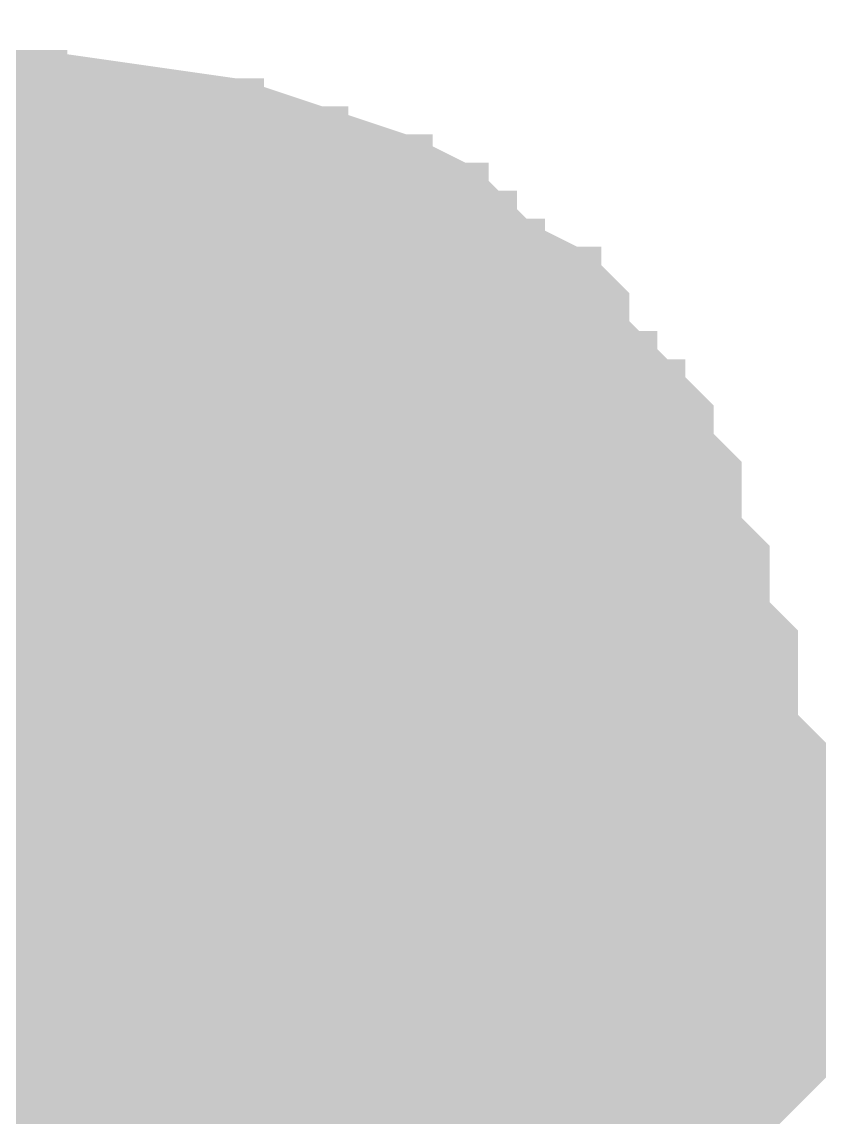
# Model space of a CAD drawing. Extents: x -0.1 to 65.1, y -1.2 to 30.1.
# Drawn here: x 25.2579 to 25.585, y 6.5843 to 7.0326 of the extents above; entities that cross this region are included whole.
import ezdxf

# ---------------------------------------------------------------- set-up
doc = ezdxf.new("R2010")
doc.units = 0
doc.header["$MEASUREMENT"] = 0
doc.layers.get('0').update_dxf_attribs({"linetype": 'CONTINUOUS'})
doc.layers.add('2D_LINE_126', color=7, linetype='CONTINUOUS')

# ---------------------------------------------------------------- blocks, each defined once
blk = doc.blocks.new('SMOOTH_0$0254')
at = {"const_width": 0.0127}
blk.add_lwpolyline([(-0.00635, 0, 1), (0.00635, 0, 1)], format="xyb", close=True, dxfattribs=at)
blk = doc.blocks.new('DRAWING_63')
at = {"layer": '2D_LINE_126', "const_width": 0.0254}
for points in [[(-4.82346, -0.90297), (-4.82346, -0.89154), (-4.82346, -0.88011), (-4.82346, -0.86868), (-4.82346, -0.85725), (-4.82346, -0.84582), (-4.82346, -0.83439), (-4.82346, -0.82296), (-4.82346, -0.81153), (-4.82346, -0.8001), (-4.82346, -0.78867), (-4.82346, -0.77724), (-4.82346, -0.76581), (-4.82346, -0.75438), (-4.82346, -0.74295), (-4.82346, -0.73152), (-4.82346, -0.72009), (-4.82346, -0.70866), (-4.82346, -0.69723), (-4.82346, -0.6858), (-4.82346, -0.67437), (-4.82346, -0.66294), (-4.82346, -0.65151), (-4.82346, -0.64008), (-4.83489, -0.64008), (-4.83489, -0.62865), (-4.84632, -0.62865), (-4.84632, -0.61722), (-4.85775, -0.61722), (-4.85775, -0.60579), (-4.86918, -0.60579), (-4.86918, -0.59436), (-4.88061, -0.59436), (-4.89204, -0.59436), (-4.89204, -0.58293), (-4.90347, -0.58293), (-4.90347, -0.5715), (-4.9149, -0.5715), (-4.9149, -0.56007), (-4.92633, -0.56007), (-4.93776, -0.56007), (-4.93776, -0.54864), (-4.94919, -0.54864), (-4.96062, -0.54864), (-4.97205, -0.54864), (-4.97205, -0.53721), (-4.98348, -0.53721), (-4.99491, -0.53721), (-5.00634, -0.53721), (-5.00634, -0.52578), (-5.01777, -0.52578), (-5.0292, -0.52578), (-5.04063, -0.52578), (-5.05206, -0.52578), (-5.06349, -0.52578), (-5.07492, -0.52578), (-5.08635, -0.52578), (-5.08635, -0.51435), (-5.09778, -0.51435), (-5.10921, -0.51435)], [(-5.09778, -0.90297), (-5.09778, -0.89154), (-5.09778, -0.88011), (-5.09778, -0.86868), (-5.09778, -0.85725), (-5.09778, -0.84582), (-5.09778, -0.83439), (-5.09778, -0.82296), (-5.09778, -0.81153), (-5.09778, -0.8001), (-5.09778, -0.78867), (-5.09778, -0.77724), (-5.09778, -0.76581), (-5.09778, -0.75438), (-5.09778, -0.74295), (-5.09778, -0.73152), (-5.09778, -0.72009), (-5.09778, -0.70866), (-5.09778, -0.69723), (-5.09778, -0.6858), (-5.09778, -0.67437), (-5.09778, -0.66294), (-5.09778, -0.65151), (-5.09778, -0.64008), (-5.09778, -0.62865), (-5.09778, -0.61722), (-5.09778, -0.60579), (-5.09778, -0.59436), (-5.09778, -0.58293), (-5.09778, -0.5715), (-5.09778, -0.56007), (-5.09778, -0.54864), (-5.09778, -0.53721), (-5.09778, -0.52578), (-5.09778, -0.51435), (-5.09778, -0.50292), (-5.09778, -0.49149), (-5.09778, -0.48006)], [(-4.81203, -0.90297), (-4.81203, -0.89154), (-4.81203, -0.88011), (-4.81203, -0.86868), (-4.81203, -0.85725), (-4.81203, -0.84582), (-4.81203, -0.83439), (-4.81203, -0.82296), (-4.81203, -0.81153), (-4.81203, -0.8001), (-4.81203, -0.78867), (-4.81203, -0.77724), (-4.81203, -0.76581), (-4.81203, -0.75438), (-4.81203, -0.74295), (-4.81203, -0.73152), (-4.81203, -0.72009), (-4.81203, -0.70866), (-4.81203, -0.69723), (-4.81203, -0.6858), (-4.81203, -0.67437), (-4.81203, -0.66294), (-4.81203, -0.65151), (-4.82346, -0.64008), (-4.82346, -0.62865), (-4.83489, -0.61722), (-4.84632, -0.60579), (-4.85775, -0.59436), (-4.85775, -0.58293), (-4.86918, -0.5715), (-4.89204, -0.56007), (-4.90347, -0.54864), (-4.9149, -0.53721), (-4.93776, -0.52578), (-4.97205, -0.51435), (-5.00634, -0.50292), (-5.08635, -0.49149), (-6.09219, -0.49149)], [(-4.85775, -0.58293), (-4.86918, -0.58293), (-4.86918, -0.5715), (-4.88061, -0.5715), (-4.89204, -0.5715), (-4.89204, -0.56007), (-4.90347, -0.56007), (-4.90347, -0.54864), (-4.9149, -0.54864), (-4.9149, -0.53721), (-4.92633, -0.53721), (-4.93776, -0.53721), (-4.93776, -0.52578), (-4.94919, -0.52578), (-4.96062, -0.52578), (-4.97205, -0.52578), (-4.97205, -0.51435), (-4.98348, -0.51435), (-4.99491, -0.51435), (-5.00634, -0.51435), (-5.00634, -0.50292), (-5.01777, -0.50292), (-5.0292, -0.50292), (-5.04063, -0.50292), (-5.05206, -0.50292), (-5.06349, -0.50292), (-5.07492, -0.50292), (-5.08635, -0.50292), (-5.08635, -0.49149), (-5.09778, -0.49149), (-5.10921, -0.49149)], [(-5.07492, -0.90297), (-5.07492, -0.89154), (-5.07492, -0.88011), (-5.07492, -0.86868), (-5.07492, -0.85725), (-5.07492, -0.84582), (-5.07492, -0.83439), (-5.07492, -0.82296), (-5.07492, -0.81153), (-5.07492, -0.8001), (-5.07492, -0.78867), (-5.07492, -0.77724), (-5.07492, -0.76581), (-5.07492, -0.75438), (-5.07492, -0.74295), (-5.07492, -0.73152), (-5.07492, -0.72009), (-5.07492, -0.70866), (-5.07492, -0.69723), (-5.07492, -0.6858), (-5.07492, -0.67437), (-5.07492, -0.66294), (-5.07492, -0.65151), (-5.07492, -0.64008), (-5.07492, -0.62865), (-5.07492, -0.61722), (-5.07492, -0.60579), (-5.07492, -0.59436), (-5.07492, -0.58293), (-5.07492, -0.5715), (-5.07492, -0.56007), (-5.07492, -0.54864), (-5.07492, -0.53721), (-5.07492, -0.52578), (-5.07492, -0.51435), (-5.07492, -0.50292), (-5.07492, -0.49149)], [(-5.06349, -0.90297), (-5.06349, -0.89154), (-5.06349, -0.88011), (-5.06349, -0.86868), (-5.06349, -0.85725), (-5.06349, -0.84582), (-5.06349, -0.83439), (-5.06349, -0.82296), (-5.06349, -0.81153), (-5.06349, -0.8001), (-5.06349, -0.78867), (-5.06349, -0.77724), (-5.06349, -0.76581), (-5.06349, -0.75438), (-5.06349, -0.74295), (-5.06349, -0.73152), (-5.06349, -0.72009), (-5.06349, -0.70866), (-5.06349, -0.69723), (-5.06349, -0.6858), (-5.06349, -0.67437), (-5.06349, -0.66294), (-5.06349, -0.65151), (-5.06349, -0.64008), (-5.06349, -0.62865), (-5.06349, -0.61722), (-5.06349, -0.60579), (-5.06349, -0.59436), (-5.06349, -0.58293), (-5.06349, -0.5715), (-5.06349, -0.56007), (-5.06349, -0.54864), (-5.06349, -0.53721), (-5.06349, -0.52578), (-5.06349, -0.51435), (-5.06349, -0.50292), (-5.06349, -0.49149)], [(-5.05206, -0.90297), (-5.05206, -0.89154), (-5.05206, -0.88011), (-5.05206, -0.86868), (-5.05206, -0.85725), (-5.05206, -0.84582), (-5.05206, -0.83439), (-5.05206, -0.82296), (-5.05206, -0.81153), (-5.05206, -0.8001), (-5.05206, -0.78867), (-5.05206, -0.77724), (-5.05206, -0.76581), (-5.05206, -0.75438), (-5.05206, -0.74295), (-5.05206, -0.73152), (-5.05206, -0.72009), (-5.05206, -0.70866), (-5.05206, -0.69723), (-5.05206, -0.6858), (-5.05206, -0.67437), (-5.05206, -0.66294), (-5.05206, -0.65151), (-5.05206, -0.64008), (-5.05206, -0.62865), (-5.05206, -0.61722), (-5.05206, -0.60579), (-5.05206, -0.59436), (-5.05206, -0.58293), (-5.05206, -0.5715), (-5.05206, -0.56007), (-5.05206, -0.54864), (-5.05206, -0.53721), (-5.05206, -0.52578), (-5.05206, -0.51435), (-5.05206, -0.50292), (-5.05206, -0.49149)], [(-5.04063, -0.90297), (-5.04063, -0.89154), (-5.04063, -0.88011), (-5.04063, -0.86868), (-5.04063, -0.85725), (-5.04063, -0.84582), (-5.04063, -0.83439), (-5.04063, -0.82296), (-5.04063, -0.81153), (-5.04063, -0.8001), (-5.04063, -0.78867), (-5.04063, -0.77724), (-5.04063, -0.76581), (-5.04063, -0.75438), (-5.04063, -0.74295), (-5.04063, -0.73152), (-5.04063, -0.72009), (-5.04063, -0.70866), (-5.04063, -0.69723), (-5.04063, -0.6858), (-5.04063, -0.67437), (-5.04063, -0.66294), (-5.04063, -0.65151), (-5.04063, -0.64008), (-5.04063, -0.62865), (-5.04063, -0.61722), (-5.04063, -0.60579), (-5.04063, -0.59436), (-5.04063, -0.58293), (-5.04063, -0.5715), (-5.04063, -0.56007), (-5.04063, -0.54864), (-5.04063, -0.53721), (-5.04063, -0.52578), (-5.04063, -0.51435), (-5.04063, -0.50292), (-5.04063, -0.49149)], [(-5.0292, -0.90297), (-5.0292, -0.89154), (-5.0292, -0.88011), (-5.0292, -0.86868), (-5.0292, -0.85725), (-5.0292, -0.84582), (-5.0292, -0.83439), (-5.0292, -0.82296), (-5.0292, -0.81153), (-5.0292, -0.8001), (-5.0292, -0.78867), (-5.0292, -0.77724), (-5.0292, -0.76581), (-5.0292, -0.75438), (-5.0292, -0.74295), (-5.0292, -0.73152), (-5.0292, -0.72009), (-5.0292, -0.70866), (-5.0292, -0.69723), (-5.0292, -0.6858), (-5.0292, -0.67437), (-5.0292, -0.66294), (-5.0292, -0.65151), (-5.0292, -0.64008), (-5.0292, -0.62865), (-5.0292, -0.61722), (-5.0292, -0.60579), (-5.0292, -0.59436), (-5.0292, -0.58293), (-5.0292, -0.5715), (-5.0292, -0.56007), (-5.0292, -0.54864), (-5.0292, -0.53721), (-5.0292, -0.52578), (-5.0292, -0.51435), (-5.0292, -0.50292), (-5.0292, -0.49149)], [(-5.01777, -0.90297), (-5.01777, -0.89154), (-5.01777, -0.88011), (-5.01777, -0.86868), (-5.01777, -0.85725), (-5.01777, -0.84582), (-5.01777, -0.83439), (-5.01777, -0.82296), (-5.01777, -0.81153), (-5.01777, -0.8001), (-5.01777, -0.78867), (-5.01777, -0.77724), (-5.01777, -0.76581), (-5.01777, -0.75438), (-5.01777, -0.74295), (-5.01777, -0.73152), (-5.01777, -0.72009), (-5.01777, -0.70866), (-5.01777, -0.69723), (-5.01777, -0.6858), (-5.01777, -0.67437), (-5.01777, -0.66294), (-5.01777, -0.65151), (-5.01777, -0.64008), (-5.01777, -0.62865), (-5.01777, -0.61722), (-5.01777, -0.60579), (-5.01777, -0.59436), (-5.01777, -0.58293), (-5.01777, -0.5715), (-5.01777, -0.56007), (-5.01777, -0.54864), (-5.01777, -0.53721), (-5.01777, -0.52578), (-5.01777, -0.51435), (-5.01777, -0.50292), (-5.01777, -0.49149)], [(-4.82346, -0.62865), (-4.83489, -0.62865), (-4.83489, -0.61722), (-4.84632, -0.61722), (-4.84632, -0.60579), (-4.85775, -0.60579), (-4.85775, -0.59436), (-4.86918, -0.59436), (-4.86918, -0.58293), (-4.88061, -0.58293), (-4.89204, -0.58293), (-4.89204, -0.5715), (-4.90347, -0.5715), (-4.90347, -0.56007), (-4.9149, -0.56007), (-4.9149, -0.54864), (-4.92633, -0.54864), (-4.93776, -0.54864), (-4.93776, -0.53721), (-4.94919, -0.53721), (-4.96062, -0.53721), (-4.97205, -0.53721), (-4.97205, -0.52578), (-4.98348, -0.52578), (-4.99491, -0.52578), (-5.00634, -0.52578), (-5.00634, -0.51435), (-5.01777, -0.51435), (-5.0292, -0.51435), (-5.04063, -0.51435), (-5.05206, -0.51435), (-5.06349, -0.51435), (-5.07492, -0.51435), (-5.08635, -0.51435), (-5.08635, -0.50292), (-5.09778, -0.50292), (-5.10921, -0.50292)], [(-4.99491, -0.90297), (-4.99491, -0.89154), (-4.99491, -0.88011), (-4.99491, -0.86868), (-4.99491, -0.85725), (-4.99491, -0.84582), (-4.99491, -0.83439), (-4.99491, -0.82296), (-4.99491, -0.81153), (-4.99491, -0.8001), (-4.99491, -0.78867), (-4.99491, -0.77724), (-4.99491, -0.76581), (-4.99491, -0.75438), (-4.99491, -0.74295), (-4.99491, -0.73152), (-4.99491, -0.72009), (-4.99491, -0.70866), (-4.99491, -0.69723), (-4.99491, -0.6858), (-4.99491, -0.67437), (-4.99491, -0.66294), (-4.99491, -0.65151), (-4.99491, -0.64008), (-4.99491, -0.62865), (-4.99491, -0.61722), (-4.99491, -0.60579), (-4.99491, -0.59436), (-4.99491, -0.58293), (-4.99491, -0.5715), (-4.99491, -0.56007), (-4.99491, -0.54864), (-4.99491, -0.53721), (-4.99491, -0.52578), (-4.99491, -0.51435), (-4.99491, -0.50292)], [(-4.98348, -0.90297), (-4.98348, -0.89154), (-4.98348, -0.88011), (-4.98348, -0.86868), (-4.98348, -0.85725), (-4.98348, -0.84582), (-4.98348, -0.83439), (-4.98348, -0.82296), (-4.98348, -0.81153), (-4.98348, -0.8001), (-4.98348, -0.78867), (-4.98348, -0.77724), (-4.98348, -0.76581), (-4.98348, -0.75438), (-4.98348, -0.74295), (-4.98348, -0.73152), (-4.98348, -0.72009), (-4.98348, -0.70866), (-4.98348, -0.69723), (-4.98348, -0.6858), (-4.98348, -0.67437), (-4.98348, -0.66294), (-4.98348, -0.65151), (-4.98348, -0.64008), (-4.98348, -0.62865), (-4.98348, -0.61722), (-4.98348, -0.60579), (-4.98348, -0.59436), (-4.98348, -0.58293), (-4.98348, -0.5715), (-4.98348, -0.56007), (-4.98348, -0.54864), (-4.98348, -0.53721), (-4.98348, -0.52578), (-4.98348, -0.51435), (-4.98348, -0.50292)], [(-4.96062, -0.90297), (-4.96062, -0.89154), (-4.96062, -0.88011), (-4.96062, -0.86868), (-4.96062, -0.85725), (-4.96062, -0.84582), (-4.96062, -0.83439), (-4.96062, -0.82296), (-4.96062, -0.81153), (-4.96062, -0.8001), (-4.96062, -0.78867), (-4.96062, -0.77724), (-4.96062, -0.76581), (-4.96062, -0.75438), (-4.96062, -0.74295), (-4.96062, -0.73152), (-4.96062, -0.72009), (-4.96062, -0.70866), (-4.96062, -0.69723), (-4.96062, -0.6858), (-4.96062, -0.67437), (-4.96062, -0.66294), (-4.96062, -0.65151), (-4.96062, -0.64008), (-4.96062, -0.62865), (-4.96062, -0.61722), (-4.96062, -0.60579), (-4.96062, -0.59436), (-4.96062, -0.58293), (-4.96062, -0.5715), (-4.96062, -0.56007), (-4.96062, -0.54864), (-4.96062, -0.53721), (-4.96062, -0.52578), (-4.96062, -0.51435)], [(-4.94919, -0.90297), (-4.94919, -0.89154), (-4.94919, -0.88011), (-4.94919, -0.86868), (-4.94919, -0.85725), (-4.94919, -0.84582), (-4.94919, -0.83439), (-4.94919, -0.82296), (-4.94919, -0.81153), (-4.94919, -0.8001), (-4.94919, -0.78867), (-4.94919, -0.77724), (-4.94919, -0.76581), (-4.94919, -0.75438), (-4.94919, -0.74295), (-4.94919, -0.73152), (-4.94919, -0.72009), (-4.94919, -0.70866), (-4.94919, -0.69723), (-4.94919, -0.6858), (-4.94919, -0.67437), (-4.94919, -0.66294), (-4.94919, -0.65151), (-4.94919, -0.64008), (-4.94919, -0.62865), (-4.94919, -0.61722), (-4.94919, -0.60579), (-4.94919, -0.59436), (-4.94919, -0.58293), (-4.94919, -0.5715), (-4.94919, -0.56007), (-4.94919, -0.54864), (-4.94919, -0.53721), (-4.94919, -0.52578), (-4.94919, -0.51435)], [(-4.81203, -0.65151), (-4.82346, -0.65151), (-4.83489, -0.65151), (-4.83489, -0.64008), (-4.84632, -0.64008), (-4.84632, -0.62865), (-4.85775, -0.62865), (-4.85775, -0.61722), (-4.86918, -0.61722), (-4.86918, -0.60579), (-4.88061, -0.60579), (-4.89204, -0.60579), (-4.89204, -0.59436), (-4.90347, -0.59436), (-4.90347, -0.58293), (-4.9149, -0.58293), (-4.9149, -0.5715), (-4.92633, -0.5715), (-4.93776, -0.5715), (-4.93776, -0.56007), (-4.94919, -0.56007), (-4.96062, -0.56007), (-4.97205, -0.56007), (-4.97205, -0.54864), (-4.98348, -0.54864), (-4.99491, -0.54864), (-5.00634, -0.54864), (-5.00634, -0.53721), (-5.01777, -0.53721), (-5.0292, -0.53721), (-5.04063, -0.53721), (-5.05206, -0.53721), (-5.06349, -0.53721), (-5.07492, -0.53721), (-5.08635, -0.53721), (-5.08635, -0.52578), (-5.09778, -0.52578), (-5.10921, -0.52578)], [(-4.92633, -0.90297), (-4.92633, -0.89154), (-4.92633, -0.88011), (-4.92633, -0.86868), (-4.92633, -0.85725), (-4.92633, -0.84582), (-4.92633, -0.83439), (-4.92633, -0.82296), (-4.92633, -0.81153), (-4.92633, -0.8001), (-4.92633, -0.78867), (-4.92633, -0.77724), (-4.92633, -0.76581), (-4.92633, -0.75438), (-4.92633, -0.74295), (-4.92633, -0.73152), (-4.92633, -0.72009), (-4.92633, -0.70866), (-4.92633, -0.69723), (-4.92633, -0.6858), (-4.92633, -0.67437), (-4.92633, -0.66294), (-4.92633, -0.65151), (-4.92633, -0.64008), (-4.92633, -0.62865), (-4.92633, -0.61722), (-4.92633, -0.60579), (-4.92633, -0.59436), (-4.92633, -0.58293), (-4.92633, -0.5715), (-4.92633, -0.56007), (-4.92633, -0.54864), (-4.92633, -0.53721), (-4.92633, -0.52578)], [(-4.81203, -0.66294), (-4.82346, -0.66294), (-4.83489, -0.66294), (-4.83489, -0.65151), (-4.84632, -0.65151), (-4.84632, -0.64008), (-4.85775, -0.64008), (-4.85775, -0.62865), (-4.86918, -0.62865), (-4.86918, -0.61722), (-4.88061, -0.61722), (-4.89204, -0.61722), (-4.89204, -0.60579), (-4.90347, -0.60579), (-4.90347, -0.59436), (-4.9149, -0.59436), (-4.9149, -0.58293), (-4.92633, -0.58293), (-4.93776, -0.58293), (-4.93776, -0.5715), (-4.94919, -0.5715), (-4.96062, -0.5715), (-4.97205, -0.5715), (-4.97205, -0.56007), (-4.98348, -0.56007), (-4.99491, -0.56007), (-5.00634, -0.56007), (-5.00634, -0.54864), (-5.01777, -0.54864), (-5.0292, -0.54864), (-5.04063, -0.54864), (-5.05206, -0.54864), (-5.06349, -0.54864), (-5.07492, -0.54864), (-5.08635, -0.54864), (-5.08635, -0.53721), (-5.09778, -0.53721), (-5.10921, -0.53721)], [(-4.78917, -0.90297), (-4.78917, -0.89154), (-4.78917, -0.88011), (-4.78917, -0.86868), (-4.78917, -0.85725), (-4.78917, -0.84582), (-4.78917, -0.83439), (-4.78917, -0.82296), (-4.78917, -0.81153), (-4.78917, -0.8001), (-4.78917, -0.78867), (-4.78917, -0.77724), (-4.78917, -0.76581), (-4.78917, -0.75438), (-4.78917, -0.74295), (-4.78917, -0.73152), (-4.78917, -0.72009), (-4.8006, -0.70866), (-4.8006, -0.69723), (-4.8006, -0.6858), (-4.81203, -0.67437), (-4.82346, -0.67437), (-4.83489, -0.67437), (-4.83489, -0.66294), (-4.84632, -0.66294), (-4.84632, -0.65151), (-4.85775, -0.65151), (-4.85775, -0.64008), (-4.86918, -0.64008), (-4.86918, -0.62865), (-4.88061, -0.62865), (-4.89204, -0.62865), (-4.89204, -0.61722), (-4.90347, -0.61722), (-4.90347, -0.60579), (-4.9149, -0.60579), (-4.9149, -0.59436), (-4.92633, -0.59436), (-4.93776, -0.59436), (-4.93776, -0.58293), (-4.94919, -0.58293), (-4.96062, -0.58293), (-4.97205, -0.58293), (-4.97205, -0.5715), (-4.98348, -0.5715), (-4.99491, -0.5715), (-5.00634, -0.5715), (-5.00634, -0.56007), (-5.01777, -0.56007), (-5.0292, -0.56007), (-5.04063, -0.56007), (-5.05206, -0.56007), (-5.06349, -0.56007), (-5.07492, -0.56007), (-5.08635, -0.56007), (-5.08635, -0.54864), (-5.09778, -0.54864), (-5.10921, -0.54864)], [(-4.8006, -0.6858), (-4.81203, -0.6858), (-4.82346, -0.6858), (-4.83489, -0.6858), (-4.83489, -0.67437), (-4.84632, -0.67437), (-4.84632, -0.66294), (-4.85775, -0.66294), (-4.85775, -0.65151), (-4.86918, -0.65151), (-4.86918, -0.64008), (-4.88061, -0.64008), (-4.89204, -0.64008), (-4.89204, -0.62865), (-4.90347, -0.62865), (-4.90347, -0.61722), (-4.9149, -0.61722), (-4.9149, -0.60579), (-4.92633, -0.60579), (-4.93776, -0.60579), (-4.93776, -0.59436), (-4.94919, -0.59436), (-4.96062, -0.59436), (-4.97205, -0.59436), (-4.97205, -0.58293), (-4.98348, -0.58293), (-4.99491, -0.58293), (-5.00634, -0.58293), (-5.00634, -0.5715), (-5.01777, -0.5715), (-5.0292, -0.5715), (-5.04063, -0.5715), (-5.05206, -0.5715), (-5.06349, -0.5715), (-5.07492, -0.5715), (-5.08635, -0.5715), (-5.08635, -0.56007), (-5.09778, -0.56007), (-5.10921, -0.56007)], [(-4.88061, -0.90297), (-4.88061, -0.89154), (-4.88061, -0.88011), (-4.88061, -0.86868), (-4.88061, -0.85725), (-4.88061, -0.84582), (-4.88061, -0.83439), (-4.88061, -0.82296), (-4.88061, -0.81153), (-4.88061, -0.8001), (-4.88061, -0.78867), (-4.88061, -0.77724), (-4.88061, -0.76581), (-4.88061, -0.75438), (-4.88061, -0.74295), (-4.88061, -0.73152), (-4.88061, -0.72009), (-4.88061, -0.70866), (-4.88061, -0.69723), (-4.88061, -0.6858), (-4.88061, -0.67437), (-4.88061, -0.66294), (-4.88061, -0.65151), (-4.88061, -0.64008), (-4.88061, -0.62865), (-4.88061, -0.61722), (-4.88061, -0.60579), (-4.88061, -0.59436), (-4.88061, -0.58293), (-4.88061, -0.5715), (-4.88061, -0.56007)], [(-5.10921, -0.5715), (-5.09778, -0.5715), (-5.08635, -0.5715), (-5.08635, -0.58293), (-5.07492, -0.58293), (-5.06349, -0.58293), (-5.05206, -0.58293), (-5.04063, -0.58293), (-5.0292, -0.58293), (-5.01777, -0.58293), (-5.00634, -0.58293), (-5.00634, -0.59436), (-4.99491, -0.59436), (-4.98348, -0.59436), (-4.97205, -0.59436), (-4.97205, -0.60579), (-4.96062, -0.60579), (-4.94919, -0.60579), (-4.93776, -0.60579), (-4.93776, -0.61722), (-4.92633, -0.61722), (-4.9149, -0.61722), (-4.9149, -0.62865), (-4.90347, -0.62865), (-4.90347, -0.64008), (-4.89204, -0.64008), (-4.89204, -0.65151), (-4.88061, -0.65151), (-4.86918, -0.65151), (-4.86918, -0.66294), (-4.85775, -0.66294), (-4.85775, -0.67437), (-4.84632, -0.67437), (-4.84632, -0.6858), (-4.83489, -0.6858), (-4.83489, -0.69723), (-4.82346, -0.69723), (-4.81203, -0.69723), (-4.8006, -0.69723)], [(-4.78917, -0.72009), (-4.8006, -0.72009), (-4.8006, -0.70866), (-4.81203, -0.70866), (-4.82346, -0.70866), (-4.83489, -0.70866), (-4.83489, -0.69723), (-4.84632, -0.69723), (-4.84632, -0.6858), (-4.85775, -0.6858), (-4.85775, -0.67437), (-4.86918, -0.67437), (-4.86918, -0.66294), (-4.88061, -0.66294), (-4.89204, -0.66294), (-4.89204, -0.65151), (-4.90347, -0.65151), (-4.90347, -0.64008), (-4.9149, -0.64008), (-4.9149, -0.62865), (-4.92633, -0.62865), (-4.93776, -0.62865), (-4.93776, -0.61722), (-4.94919, -0.61722), (-4.96062, -0.61722), (-4.97205, -0.61722), (-4.97205, -0.60579), (-4.98348, -0.60579), (-4.99491, -0.60579), (-5.00634, -0.60579), (-5.00634, -0.59436), (-5.01777, -0.59436), (-5.0292, -0.59436), (-5.04063, -0.59436), (-5.05206, -0.59436), (-5.06349, -0.59436), (-5.07492, -0.59436), (-5.08635, -0.59436), (-5.08635, -0.58293), (-5.09778, -0.58293), (-5.10921, -0.58293)], [(-4.78917, -0.73152), (-4.8006, -0.73152), (-4.8006, -0.72009), (-4.81203, -0.72009), (-4.82346, -0.72009), (-4.83489, -0.72009), (-4.83489, -0.70866), (-4.84632, -0.70866), (-4.84632, -0.69723), (-4.85775, -0.69723), (-4.85775, -0.6858), (-4.86918, -0.6858), (-4.86918, -0.67437), (-4.88061, -0.67437), (-4.89204, -0.67437), (-4.89204, -0.66294), (-4.90347, -0.66294), (-4.90347, -0.65151), (-4.9149, -0.65151), (-4.9149, -0.64008), (-4.92633, -0.64008), (-4.93776, -0.64008), (-4.93776, -0.62865), (-4.94919, -0.62865), (-4.96062, -0.62865), (-4.97205, -0.62865), (-4.97205, -0.61722), (-4.98348, -0.61722), (-4.99491, -0.61722), (-5.00634, -0.61722), (-5.00634, -0.60579), (-5.01777, -0.60579), (-5.0292, -0.60579), (-5.04063, -0.60579), (-5.05206, -0.60579), (-5.06349, -0.60579), (-5.07492, -0.60579), (-5.08635, -0.60579), (-5.08635, -0.59436), (-5.09778, -0.59436), (-5.10921, -0.59436)], [(-4.78917, -0.74295), (-4.8006, -0.74295), (-4.8006, -0.73152), (-4.81203, -0.73152), (-4.82346, -0.73152), (-4.83489, -0.73152), (-4.83489, -0.72009), (-4.84632, -0.72009), (-4.84632, -0.70866), (-4.85775, -0.70866), (-4.85775, -0.69723), (-4.86918, -0.69723), (-4.86918, -0.6858), (-4.88061, -0.6858), (-4.89204, -0.6858), (-4.89204, -0.67437), (-4.90347, -0.67437), (-4.90347, -0.66294), (-4.9149, -0.66294), (-4.9149, -0.65151), (-4.92633, -0.65151), (-4.93776, -0.65151), (-4.93776, -0.64008), (-4.94919, -0.64008), (-4.96062, -0.64008), (-4.97205, -0.64008), (-4.97205, -0.62865), (-4.98348, -0.62865), (-4.99491, -0.62865), (-5.00634, -0.62865), (-5.00634, -0.61722), (-5.01777, -0.61722), (-5.0292, -0.61722), (-5.04063, -0.61722), (-5.05206, -0.61722), (-5.06349, -0.61722), (-5.07492, -0.61722), (-5.08635, -0.61722), (-5.08635, -0.60579), (-5.09778, -0.60579), (-5.10921, -0.60579)], [(-5.10921, -0.90297), (-5.09778, -0.90297), (-5.08635, -0.90297), (-5.07492, -0.90297), (-5.06349, -0.90297), (-5.05206, -0.90297), (-5.04063, -0.90297), (-5.0292, -0.90297), (-5.01777, -0.90297), (-5.00634, -0.90297), (-4.99491, -0.90297), (-4.98348, -0.90297), (-4.97205, -0.90297), (-4.96062, -0.90297), (-4.94919, -0.90297), (-4.93776, -0.90297), (-4.92633, -0.90297), (-4.9149, -0.90297), (-4.90347, -0.90297), (-4.89204, -0.90297), (-4.88061, -0.90297), (-4.86918, -0.90297), (-4.85775, -0.90297), (-4.84632, -0.90297), (-4.83489, -0.90297), (-4.82346, -0.90297), (-4.81203, -0.90297), (-4.8006, -0.90297), (-4.78917, -0.90297), (-4.77774, -0.89154), (-4.77774, -0.88011), (-4.77774, -0.86868), (-4.77774, -0.85725), (-4.77774, -0.84582), (-4.77774, -0.83439), (-4.77774, -0.82296), (-4.77774, -0.81153), (-4.77774, -0.8001), (-4.77774, -0.78867), (-4.77774, -0.77724), (-4.77774, -0.76581), (-4.78917, -0.75438), (-4.8006, -0.75438), (-4.8006, -0.74295), (-4.81203, -0.74295), (-4.82346, -0.74295), (-4.83489, -0.74295), (-4.83489, -0.73152), (-4.84632, -0.73152), (-4.84632, -0.72009), (-4.85775, -0.72009), (-4.85775, -0.70866), (-4.86918, -0.70866), (-4.86918, -0.69723), (-4.88061, -0.69723), (-4.89204, -0.69723), (-4.89204, -0.6858), (-4.90347, -0.6858), (-4.90347, -0.67437), (-4.9149, -0.67437), (-4.9149, -0.66294), (-4.92633, -0.66294), (-4.93776, -0.66294), (-4.93776, -0.65151), (-4.94919, -0.65151), (-4.96062, -0.65151), (-4.97205, -0.65151), (-4.97205, -0.64008), (-4.98348, -0.64008), (-4.99491, -0.64008), (-5.00634, -0.64008), (-5.00634, -0.62865), (-5.01777, -0.62865), (-5.0292, -0.62865), (-5.04063, -0.62865), (-5.05206, -0.62865), (-5.06349, -0.62865), (-5.07492, -0.62865), (-5.08635, -0.62865), (-5.08635, -0.61722), (-5.09778, -0.61722), (-5.10921, -0.61722)], [(-4.77774, -0.76581), (-4.78917, -0.76581), (-4.8006, -0.76581), (-4.8006, -0.75438), (-4.81203, -0.75438), (-4.82346, -0.75438), (-4.83489, -0.75438), (-4.83489, -0.74295), (-4.84632, -0.74295), (-4.84632, -0.73152), (-4.85775, -0.73152), (-4.85775, -0.72009), (-4.86918, -0.72009), (-4.86918, -0.70866), (-4.88061, -0.70866), (-4.89204, -0.70866), (-4.89204, -0.69723), (-4.90347, -0.69723), (-4.90347, -0.6858), (-4.9149, -0.6858), (-4.9149, -0.67437), (-4.92633, -0.67437), (-4.93776, -0.67437), (-4.93776, -0.66294), (-4.94919, -0.66294), (-4.96062, -0.66294), (-4.97205, -0.66294), (-4.97205, -0.65151), (-4.98348, -0.65151), (-4.99491, -0.65151), (-5.00634, -0.65151), (-5.00634, -0.64008), (-5.01777, -0.64008), (-5.0292, -0.64008), (-5.04063, -0.64008), (-5.05206, -0.64008), (-5.06349, -0.64008), (-5.07492, -0.64008), (-5.08635, -0.64008), (-5.08635, -0.62865), (-5.09778, -0.62865), (-5.10921, -0.62865)], [(-4.77774, -0.77724), (-4.78917, -0.77724), (-4.8006, -0.77724), (-4.8006, -0.76581), (-4.81203, -0.76581), (-4.82346, -0.76581), (-4.83489, -0.76581), (-4.83489, -0.75438), (-4.84632, -0.75438), (-4.84632, -0.74295), (-4.85775, -0.74295), (-4.85775, -0.73152), (-4.86918, -0.73152), (-4.86918, -0.72009), (-4.88061, -0.72009), (-4.89204, -0.72009), (-4.89204, -0.70866), (-4.90347, -0.70866), (-4.90347, -0.69723), (-4.9149, -0.69723), (-4.9149, -0.6858), (-4.92633, -0.6858), (-4.93776, -0.6858), (-4.93776, -0.67437), (-4.94919, -0.67437), (-4.96062, -0.67437), (-4.97205, -0.67437), (-4.97205, -0.66294), (-4.98348, -0.66294), (-4.99491, -0.66294), (-5.00634, -0.66294), (-5.00634, -0.65151), (-5.01777, -0.65151), (-5.0292, -0.65151), (-5.04063, -0.65151), (-5.05206, -0.65151), (-5.06349, -0.65151), (-5.07492, -0.65151), (-5.08635, -0.65151), (-5.08635, -0.64008), (-5.09778, -0.64008), (-5.10921, -0.64008)], [(-4.77774, -0.78867), (-4.78917, -0.78867), (-4.8006, -0.78867), (-4.8006, -0.77724), (-4.81203, -0.77724), (-4.82346, -0.77724), (-4.83489, -0.77724), (-4.83489, -0.76581), (-4.84632, -0.76581), (-4.84632, -0.75438), (-4.85775, -0.75438), (-4.85775, -0.74295), (-4.86918, -0.74295), (-4.86918, -0.73152), (-4.88061, -0.73152), (-4.89204, -0.73152), (-4.89204, -0.72009), (-4.90347, -0.72009), (-4.90347, -0.70866), (-4.9149, -0.70866), (-4.9149, -0.69723), (-4.92633, -0.69723), (-4.93776, -0.69723), (-4.93776, -0.6858), (-4.94919, -0.6858), (-4.96062, -0.6858), (-4.97205, -0.6858), (-4.97205, -0.67437), (-4.98348, -0.67437), (-4.99491, -0.67437), (-5.00634, -0.67437), (-5.00634, -0.66294), (-5.01777, -0.66294), (-5.0292, -0.66294), (-5.04063, -0.66294), (-5.05206, -0.66294), (-5.06349, -0.66294), (-5.07492, -0.66294), (-5.08635, -0.66294), (-5.08635, -0.65151), (-5.09778, -0.65151), (-5.10921, -0.65151)], [(-4.77774, -0.8001), (-4.78917, -0.8001), (-4.8006, -0.8001), (-4.8006, -0.78867), (-4.81203, -0.78867), (-4.82346, -0.78867), (-4.83489, -0.78867), (-4.83489, -0.77724), (-4.84632, -0.77724), (-4.84632, -0.76581), (-4.85775, -0.76581), (-4.85775, -0.75438), (-4.86918, -0.75438), (-4.86918, -0.74295), (-4.88061, -0.74295), (-4.89204, -0.74295), (-4.89204, -0.73152), (-4.90347, -0.73152), (-4.90347, -0.72009), (-4.9149, -0.72009), (-4.9149, -0.70866), (-4.92633, -0.70866), (-4.93776, -0.70866), (-4.93776, -0.69723), (-4.94919, -0.69723), (-4.96062, -0.69723), (-4.97205, -0.69723), (-4.97205, -0.6858), (-4.98348, -0.6858), (-4.99491, -0.6858), (-5.00634, -0.6858), (-5.00634, -0.67437), (-5.01777, -0.67437), (-5.0292, -0.67437), (-5.04063, -0.67437), (-5.05206, -0.67437), (-5.06349, -0.67437), (-5.07492, -0.67437), (-5.08635, -0.67437), (-5.08635, -0.66294), (-5.09778, -0.66294), (-5.10921, -0.66294)], [(-4.77774, -0.81153), (-4.78917, -0.81153), (-4.8006, -0.81153), (-4.8006, -0.8001), (-4.81203, -0.8001), (-4.82346, -0.8001), (-4.83489, -0.8001), (-4.83489, -0.78867), (-4.84632, -0.78867), (-4.84632, -0.77724), (-4.85775, -0.77724), (-4.85775, -0.76581), (-4.86918, -0.76581), (-4.86918, -0.75438), (-4.88061, -0.75438), (-4.89204, -0.75438), (-4.89204, -0.74295), (-4.90347, -0.74295), (-4.90347, -0.73152), (-4.9149, -0.73152), (-4.9149, -0.72009), (-4.92633, -0.72009), (-4.93776, -0.72009), (-4.93776, -0.70866), (-4.94919, -0.70866), (-4.96062, -0.70866), (-4.97205, -0.70866), (-4.97205, -0.69723), (-4.98348, -0.69723), (-4.99491, -0.69723), (-5.00634, -0.69723), (-5.00634, -0.6858), (-5.01777, -0.6858), (-5.0292, -0.6858), (-5.04063, -0.6858), (-5.05206, -0.6858), (-5.06349, -0.6858), (-5.07492, -0.6858), (-5.08635, -0.6858), (-5.08635, -0.67437), (-5.09778, -0.67437), (-5.10921, -0.67437)], [(-4.77774, -0.82296), (-4.78917, -0.82296), (-4.8006, -0.82296), (-4.8006, -0.81153), (-4.81203, -0.81153), (-4.82346, -0.81153), (-4.83489, -0.81153), (-4.83489, -0.8001), (-4.84632, -0.8001), (-4.84632, -0.78867), (-4.85775, -0.78867), (-4.85775, -0.77724), (-4.86918, -0.77724), (-4.86918, -0.76581), (-4.88061, -0.76581), (-4.89204, -0.76581), (-4.89204, -0.75438), (-4.90347, -0.75438), (-4.90347, -0.74295), (-4.9149, -0.74295), (-4.9149, -0.73152), (-4.92633, -0.73152), (-4.93776, -0.73152), (-4.93776, -0.72009), (-4.94919, -0.72009), (-4.96062, -0.72009), (-4.97205, -0.72009), (-4.97205, -0.70866), (-4.98348, -0.70866), (-4.99491, -0.70866), (-5.00634, -0.70866), (-5.00634, -0.69723), (-5.01777, -0.69723), (-5.0292, -0.69723), (-5.04063, -0.69723), (-5.05206, -0.69723), (-5.06349, -0.69723), (-5.07492, -0.69723), (-5.08635, -0.69723), (-5.08635, -0.6858), (-5.09778, -0.6858), (-5.10921, -0.6858)], [(-4.77774, -0.83439), (-4.78917, -0.83439), (-4.8006, -0.83439), (-4.8006, -0.82296), (-4.81203, -0.82296), (-4.82346, -0.82296), (-4.83489, -0.82296), (-4.83489, -0.81153), (-4.84632, -0.81153), (-4.84632, -0.8001), (-4.85775, -0.8001), (-4.85775, -0.78867), (-4.86918, -0.78867), (-4.86918, -0.77724), (-4.88061, -0.77724), (-4.89204, -0.77724), (-4.89204, -0.76581), (-4.90347, -0.76581), (-4.90347, -0.75438), (-4.9149, -0.75438), (-4.9149, -0.74295), (-4.92633, -0.74295), (-4.93776, -0.74295), (-4.93776, -0.73152), (-4.94919, -0.73152), (-4.96062, -0.73152), (-4.97205, -0.73152), (-4.97205, -0.72009), (-4.98348, -0.72009), (-4.99491, -0.72009), (-5.00634, -0.72009), (-5.00634, -0.70866), (-5.01777, -0.70866), (-5.0292, -0.70866), (-5.04063, -0.70866), (-5.05206, -0.70866), (-5.06349, -0.70866), (-5.07492, -0.70866), (-5.08635, -0.70866), (-5.08635, -0.69723), (-5.09778, -0.69723), (-5.10921, -0.69723)], [(-4.77774, -0.84582), (-4.78917, -0.84582), (-4.8006, -0.84582), (-4.8006, -0.83439), (-4.81203, -0.83439), (-4.82346, -0.83439), (-4.83489, -0.83439), (-4.83489, -0.82296), (-4.84632, -0.82296), (-4.84632, -0.81153), (-4.85775, -0.81153), (-4.85775, -0.8001), (-4.86918, -0.8001), (-4.86918, -0.78867), (-4.88061, -0.78867), (-4.89204, -0.78867), (-4.89204, -0.77724), (-4.90347, -0.77724), (-4.90347, -0.76581), (-4.9149, -0.76581), (-4.9149, -0.75438), (-4.92633, -0.75438), (-4.93776, -0.75438), (-4.93776, -0.74295), (-4.94919, -0.74295), (-4.96062, -0.74295), (-4.97205, -0.74295), (-4.97205, -0.73152), (-4.98348, -0.73152), (-4.99491, -0.73152), (-5.00634, -0.73152), (-5.00634, -0.72009), (-5.01777, -0.72009), (-5.0292, -0.72009), (-5.04063, -0.72009), (-5.05206, -0.72009), (-5.06349, -0.72009), (-5.07492, -0.72009), (-5.08635, -0.72009), (-5.08635, -0.70866), (-5.09778, -0.70866), (-5.10921, -0.70866)], [(-4.77774, -0.85725), (-4.78917, -0.85725), (-4.8006, -0.85725), (-4.8006, -0.84582), (-4.81203, -0.84582), (-4.82346, -0.84582), (-4.83489, -0.84582), (-4.83489, -0.83439), (-4.84632, -0.83439), (-4.84632, -0.82296), (-4.85775, -0.82296), (-4.85775, -0.81153), (-4.86918, -0.81153), (-4.86918, -0.8001), (-4.88061, -0.8001), (-4.89204, -0.8001), (-4.89204, -0.78867), (-4.90347, -0.78867), (-4.90347, -0.77724), (-4.9149, -0.77724), (-4.9149, -0.76581), (-4.92633, -0.76581), (-4.93776, -0.76581), (-4.93776, -0.75438), (-4.94919, -0.75438), (-4.96062, -0.75438), (-4.97205, -0.75438), (-4.97205, -0.74295), (-4.98348, -0.74295), (-4.99491, -0.74295), (-5.00634, -0.74295), (-5.00634, -0.73152), (-5.01777, -0.73152), (-5.0292, -0.73152), (-5.04063, -0.73152), (-5.05206, -0.73152), (-5.06349, -0.73152), (-5.07492, -0.73152), (-5.08635, -0.73152), (-5.08635, -0.72009), (-5.09778, -0.72009), (-5.10921, -0.72009)], [(-4.77774, -0.86868), (-4.78917, -0.86868), (-4.8006, -0.86868), (-4.8006, -0.85725), (-4.81203, -0.85725), (-4.82346, -0.85725), (-4.83489, -0.85725), (-4.83489, -0.84582), (-4.84632, -0.84582), (-4.84632, -0.83439), (-4.85775, -0.83439), (-4.85775, -0.82296), (-4.86918, -0.82296), (-4.86918, -0.81153), (-4.88061, -0.81153), (-4.89204, -0.81153), (-4.89204, -0.8001), (-4.90347, -0.8001), (-4.90347, -0.78867), (-4.9149, -0.78867), (-4.9149, -0.77724), (-4.92633, -0.77724), (-4.93776, -0.77724), (-4.93776, -0.76581), (-4.94919, -0.76581), (-4.96062, -0.76581), (-4.97205, -0.76581), (-4.97205, -0.75438), (-4.98348, -0.75438), (-4.99491, -0.75438), (-5.00634, -0.75438), (-5.00634, -0.74295), (-5.01777, -0.74295), (-5.0292, -0.74295), (-5.04063, -0.74295), (-5.05206, -0.74295), (-5.06349, -0.74295), (-5.07492, -0.74295), (-5.08635, -0.74295), (-5.08635, -0.73152), (-5.09778, -0.73152), (-5.10921, -0.73152)], [(-4.77774, -0.88011), (-4.78917, -0.88011), (-4.8006, -0.88011), (-4.8006, -0.86868), (-4.81203, -0.86868), (-4.82346, -0.86868), (-4.83489, -0.86868), (-4.83489, -0.85725), (-4.84632, -0.85725), (-4.84632, -0.84582), (-4.85775, -0.84582), (-4.85775, -0.83439), (-4.86918, -0.83439), (-4.86918, -0.82296), (-4.88061, -0.82296), (-4.89204, -0.82296), (-4.89204, -0.81153), (-4.90347, -0.81153), (-4.90347, -0.8001), (-4.9149, -0.8001), (-4.9149, -0.78867), (-4.92633, -0.78867), (-4.93776, -0.78867), (-4.93776, -0.77724), (-4.94919, -0.77724), (-4.96062, -0.77724), (-4.97205, -0.77724), (-4.97205, -0.76581), (-4.98348, -0.76581), (-4.99491, -0.76581), (-5.00634, -0.76581), (-5.00634, -0.75438), (-5.01777, -0.75438), (-5.0292, -0.75438), (-5.04063, -0.75438), (-5.05206, -0.75438), (-5.06349, -0.75438), (-5.07492, -0.75438), (-5.08635, -0.75438), (-5.08635, -0.74295), (-5.09778, -0.74295), (-5.10921, -0.74295)], [(-4.77774, -0.89154), (-4.78917, -0.89154), (-4.8006, -0.89154), (-4.8006, -0.88011), (-4.81203, -0.88011), (-4.82346, -0.88011), (-4.83489, -0.88011), (-4.83489, -0.86868), (-4.84632, -0.86868), (-4.84632, -0.85725), (-4.85775, -0.85725), (-4.85775, -0.84582), (-4.86918, -0.84582), (-4.86918, -0.83439), (-4.88061, -0.83439), (-4.89204, -0.83439), (-4.89204, -0.82296), (-4.90347, -0.82296), (-4.90347, -0.81153), (-4.9149, -0.81153), (-4.9149, -0.8001), (-4.92633, -0.8001), (-4.93776, -0.8001), (-4.93776, -0.78867), (-4.94919, -0.78867), (-4.96062, -0.78867), (-4.97205, -0.78867), (-4.97205, -0.77724), (-4.98348, -0.77724), (-4.99491, -0.77724), (-5.00634, -0.77724), (-5.00634, -0.76581), (-5.01777, -0.76581), (-5.0292, -0.76581), (-5.04063, -0.76581), (-5.05206, -0.76581), (-5.06349, -0.76581), (-5.07492, -0.76581), (-5.08635, -0.76581), (-5.08635, -0.75438), (-5.09778, -0.75438), (-5.10921, -0.75438)], [(-4.8006, -0.90297), (-4.8006, -0.89154), (-4.81203, -0.89154), (-4.82346, -0.89154), (-4.83489, -0.89154), (-4.83489, -0.88011), (-4.84632, -0.88011), (-4.84632, -0.86868), (-4.85775, -0.86868), (-4.85775, -0.85725), (-4.86918, -0.85725), (-4.86918, -0.84582), (-4.88061, -0.84582), (-4.89204, -0.84582), (-4.89204, -0.83439), (-4.90347, -0.83439), (-4.90347, -0.82296), (-4.9149, -0.82296), (-4.9149, -0.81153), (-4.92633, -0.81153), (-4.93776, -0.81153), (-4.93776, -0.8001), (-4.94919, -0.8001), (-4.96062, -0.8001), (-4.97205, -0.8001), (-4.97205, -0.78867), (-4.98348, -0.78867), (-4.99491, -0.78867), (-5.00634, -0.78867), (-5.00634, -0.77724), (-5.01777, -0.77724), (-5.0292, -0.77724), (-5.04063, -0.77724), (-5.05206, -0.77724), (-5.06349, -0.77724), (-5.07492, -0.77724), (-5.08635, -0.77724), (-5.08635, -0.76581), (-5.09778, -0.76581), (-5.10921, -0.76581)], [(-4.83489, -0.90297), (-4.83489, -0.89154), (-4.84632, -0.89154), (-4.84632, -0.88011), (-4.85775, -0.88011), (-4.85775, -0.86868), (-4.86918, -0.86868), (-4.86918, -0.85725), (-4.88061, -0.85725), (-4.89204, -0.85725), (-4.89204, -0.84582), (-4.90347, -0.84582), (-4.90347, -0.83439), (-4.9149, -0.83439), (-4.9149, -0.82296), (-4.92633, -0.82296), (-4.93776, -0.82296), (-4.93776, -0.81153), (-4.94919, -0.81153), (-4.96062, -0.81153), (-4.97205, -0.81153), (-4.97205, -0.8001), (-4.98348, -0.8001), (-4.99491, -0.8001), (-5.00634, -0.8001), (-5.00634, -0.78867), (-5.01777, -0.78867), (-5.0292, -0.78867), (-5.04063, -0.78867), (-5.05206, -0.78867), (-5.06349, -0.78867), (-5.07492, -0.78867), (-5.08635, -0.78867), (-5.08635, -0.77724), (-5.09778, -0.77724), (-5.10921, -0.77724)], [(-4.84632, -0.90297), (-4.84632, -0.89154), (-4.85775, -0.89154), (-4.85775, -0.88011), (-4.86918, -0.88011), (-4.86918, -0.86868), (-4.88061, -0.86868), (-4.89204, -0.86868), (-4.89204, -0.85725), (-4.90347, -0.85725), (-4.90347, -0.84582), (-4.9149, -0.84582), (-4.9149, -0.83439), (-4.92633, -0.83439), (-4.93776, -0.83439), (-4.93776, -0.82296), (-4.94919, -0.82296), (-4.96062, -0.82296), (-4.97205, -0.82296), (-4.97205, -0.81153), (-4.98348, -0.81153), (-4.99491, -0.81153), (-5.00634, -0.81153), (-5.00634, -0.8001), (-5.01777, -0.8001), (-5.0292, -0.8001), (-5.04063, -0.8001), (-5.05206, -0.8001), (-5.06349, -0.8001), (-5.07492, -0.8001), (-5.08635, -0.8001), (-5.08635, -0.78867), (-5.09778, -0.78867), (-5.10921, -0.78867)], [(-4.85775, -0.90297), (-4.85775, -0.89154), (-4.86918, -0.89154), (-4.86918, -0.88011), (-4.88061, -0.88011), (-4.89204, -0.88011), (-4.89204, -0.86868), (-4.90347, -0.86868), (-4.90347, -0.85725), (-4.9149, -0.85725), (-4.9149, -0.84582), (-4.92633, -0.84582), (-4.93776, -0.84582), (-4.93776, -0.83439), (-4.94919, -0.83439), (-4.96062, -0.83439), (-4.97205, -0.83439), (-4.97205, -0.82296), (-4.98348, -0.82296), (-4.99491, -0.82296), (-5.00634, -0.82296), (-5.00634, -0.81153), (-5.01777, -0.81153), (-5.0292, -0.81153), (-5.04063, -0.81153), (-5.05206, -0.81153), (-5.06349, -0.81153), (-5.07492, -0.81153), (-5.08635, -0.81153), (-5.08635, -0.8001), (-5.09778, -0.8001), (-5.10921, -0.8001)], [(-5.10921, -0.81153), (-5.09778, -0.81153), (-5.08635, -0.81153), (-5.08635, -0.82296), (-5.07492, -0.82296), (-5.06349, -0.82296), (-5.05206, -0.82296), (-5.04063, -0.82296), (-5.0292, -0.82296), (-5.01777, -0.82296), (-5.00634, -0.82296), (-5.00634, -0.83439), (-4.99491, -0.83439), (-4.98348, -0.83439), (-4.97205, -0.83439), (-4.97205, -0.84582), (-4.96062, -0.84582), (-4.94919, -0.84582), (-4.93776, -0.84582), (-4.93776, -0.85725), (-4.92633, -0.85725), (-4.9149, -0.85725), (-4.9149, -0.86868), (-4.90347, -0.86868), (-4.90347, -0.88011), (-4.89204, -0.88011), (-4.89204, -0.89154), (-4.88061, -0.89154), (-4.86918, -0.89154), (-4.86918, -0.90297)], [(-5.10921, -0.82296), (-5.09778, -0.82296), (-5.08635, -0.82296), (-5.08635, -0.83439), (-5.07492, -0.83439), (-5.06349, -0.83439), (-5.05206, -0.83439), (-5.04063, -0.83439), (-5.0292, -0.83439), (-5.01777, -0.83439), (-5.00634, -0.83439), (-5.00634, -0.84582), (-4.99491, -0.84582), (-4.98348, -0.84582), (-4.97205, -0.84582), (-4.97205, -0.85725), (-4.96062, -0.85725), (-4.94919, -0.85725), (-4.93776, -0.85725), (-4.93776, -0.86868), (-4.92633, -0.86868), (-4.9149, -0.86868), (-4.9149, -0.88011), (-4.90347, -0.88011), (-4.90347, -0.89154), (-4.89204, -0.89154), (-4.89204, -0.90297)], [(-5.10921, -0.83439), (-5.09778, -0.83439), (-5.08635, -0.83439), (-5.08635, -0.84582), (-5.07492, -0.84582), (-5.06349, -0.84582), (-5.05206, -0.84582), (-5.04063, -0.84582), (-5.0292, -0.84582), (-5.01777, -0.84582), (-5.00634, -0.84582), (-5.00634, -0.85725), (-4.99491, -0.85725), (-4.98348, -0.85725), (-4.97205, -0.85725), (-4.97205, -0.86868), (-4.96062, -0.86868), (-4.94919, -0.86868), (-4.93776, -0.86868), (-4.93776, -0.88011), (-4.92633, -0.88011), (-4.9149, -0.88011), (-4.9149, -0.89154), (-4.90347, -0.89154), (-4.90347, -0.90297)], [(-5.10921, -0.84582), (-5.09778, -0.84582), (-5.08635, -0.84582), (-5.08635, -0.85725), (-5.07492, -0.85725), (-5.06349, -0.85725), (-5.05206, -0.85725), (-5.04063, -0.85725), (-5.0292, -0.85725), (-5.01777, -0.85725), (-5.00634, -0.85725), (-5.00634, -0.86868), (-4.99491, -0.86868), (-4.98348, -0.86868), (-4.97205, -0.86868), (-4.97205, -0.88011), (-4.96062, -0.88011), (-4.94919, -0.88011), (-4.93776, -0.88011), (-4.93776, -0.89154), (-4.92633, -0.89154), (-4.9149, -0.89154), (-4.9149, -0.90297)], [(-5.10921, -0.85725), (-5.09778, -0.85725), (-5.08635, -0.85725), (-5.08635, -0.86868), (-5.07492, -0.86868), (-5.06349, -0.86868), (-5.05206, -0.86868), (-5.04063, -0.86868), (-5.0292, -0.86868), (-5.01777, -0.86868), (-5.00634, -0.86868), (-5.00634, -0.88011), (-4.99491, -0.88011), (-4.98348, -0.88011), (-4.97205, -0.88011), (-4.97205, -0.89154), (-4.96062, -0.89154), (-4.94919, -0.89154), (-4.93776, -0.89154), (-4.93776, -0.90297)], [(-5.10921, -0.86868), (-5.09778, -0.86868), (-5.08635, -0.86868), (-5.08635, -0.88011), (-5.07492, -0.88011), (-5.06349, -0.88011), (-5.05206, -0.88011), (-5.04063, -0.88011), (-5.0292, -0.88011), (-5.01777, -0.88011), (-5.00634, -0.88011), (-5.00634, -0.89154), (-4.99491, -0.89154), (-4.98348, -0.89154), (-4.97205, -0.89154), (-4.97205, -0.90297)], [(-5.10921, -0.88011), (-5.09778, -0.88011), (-5.08635, -0.88011), (-5.08635, -0.89154), (-5.07492, -0.89154), (-5.06349, -0.89154), (-5.05206, -0.89154), (-5.04063, -0.89154), (-5.0292, -0.89154), (-5.01777, -0.89154), (-5.00634, -0.89154), (-5.00634, -0.90297)], [(-5.10921, -0.89154), (-5.09778, -0.89154), (-5.08635, -0.89154), (-5.08635, -0.90297)]]:
    blk.add_lwpolyline(points, dxfattribs=at)
at = {"layer": '2D_LINE_126'}
for p in [(-4.88061, -0.5715), (-4.86918, -0.5715), (-4.88061, -0.58293), (-4.86918, -0.58293), (-4.86918, -0.58293), (-4.85775, -0.58293), (-4.86918, -0.59436), (-4.85775, -0.59436), (-4.85775, -0.60579), (-4.84632, -0.60579), (-4.84632, -0.61722), (-4.83489, -0.61722), (-4.83489, -0.62865), (-4.82346, -0.62865), (-4.82346, -0.65151), (-4.81203, -0.65151), (-4.82346, -0.66294), (-4.81203, -0.66294), (-4.81203, -0.6858), (-4.8006, -0.6858), (-4.81203, -0.70866), (-4.8006, -0.70866), (-4.81203, -0.72009), (-4.8006, -0.72009), (-4.8006, -0.72009), (-4.78917, -0.72009), (-4.81203, -0.73152), (-4.8006, -0.73152), (-4.8006, -0.73152), (-4.78917, -0.73152), (-4.8006, -0.74295), (-4.78917, -0.74295), (-4.78917, -0.76581), (-4.77774, -0.76581), (-4.78917, -0.77724), (-4.77774, -0.77724), (-4.78917, -0.78867), (-4.77774, -0.78867), (-4.78917, -0.8001), (-4.77774, -0.8001), (-4.78917, -0.81153), (-4.77774, -0.81153), (-4.78917, -0.82296), (-4.77774, -0.82296), (-4.78917, -0.83439), (-4.77774, -0.83439), (-4.78917, -0.84582), (-4.77774, -0.84582), (-4.88061, -0.85725), (-4.86918, -0.85725), (-4.78917, -0.85725), (-4.77774, -0.85725), (-4.88061, -0.86868), (-4.86918, -0.86868), (-4.86918, -0.86868), (-4.85775, -0.86868), (-4.78917, -0.86868), (-4.77774, -0.86868), (-4.88061, -0.88011), (-4.86918, -0.88011), (-4.86918, -0.88011), (-4.85775, -0.88011), (-4.85775, -0.88011), (-4.84632, -0.88011), (-4.78917, -0.88011), (-4.77774, -0.88011), (-5.09778, -0.89154), (-5.07492, -0.89154), (-5.06349, -0.89154), (-5.05206, -0.89154), (-5.04063, -0.89154), (-5.0292, -0.89154), (-5.01777, -0.89154), (-4.99491, -0.89154), (-4.98348, -0.89154), (-4.96062, -0.89154), (-4.94919, -0.89154), (-4.92633, -0.89154), (-4.88061, -0.89154), (-4.86918, -0.89154), (-4.85775, -0.89154), (-4.85775, -0.89154), (-4.84632, -0.89154), (-4.84632, -0.89154), (-4.83489, -0.89154), (-4.82346, -0.89154), (-4.81203, -0.89154), (-4.81203, -0.89154), (-4.8006, -0.89154), (-4.78917, -0.89154), (-4.78917, -0.89154), (-4.77774, -0.89154), (-5.09778, -0.90297), (-5.07492, -0.90297), (-5.06349, -0.90297), (-5.05206, -0.90297), (-5.04063, -0.90297), (-5.0292, -0.90297), (-5.01777, -0.90297), (-4.99491, -0.90297), (-4.98348, -0.90297), (-4.96062, -0.90297), (-4.94919, -0.90297), (-4.92633, -0.90297), (-4.88061, -0.90297), (-4.85775, -0.90297), (-4.84632, -0.90297), (-4.83489, -0.90297), (-4.82346, -0.90297), (-4.81203, -0.90297), (-4.8006, -0.90297), (-4.78917, -0.90297)]:
    blk.add_blockref('SMOOTH_0$0254', p, dxfattribs=at)

msp = doc.modelspace()

# ---------------------------------------------------------------- block references
msp.add_blockref('DRAWING_63', (30.35, 7.5))

doc.saveas('drawing.dxf')
